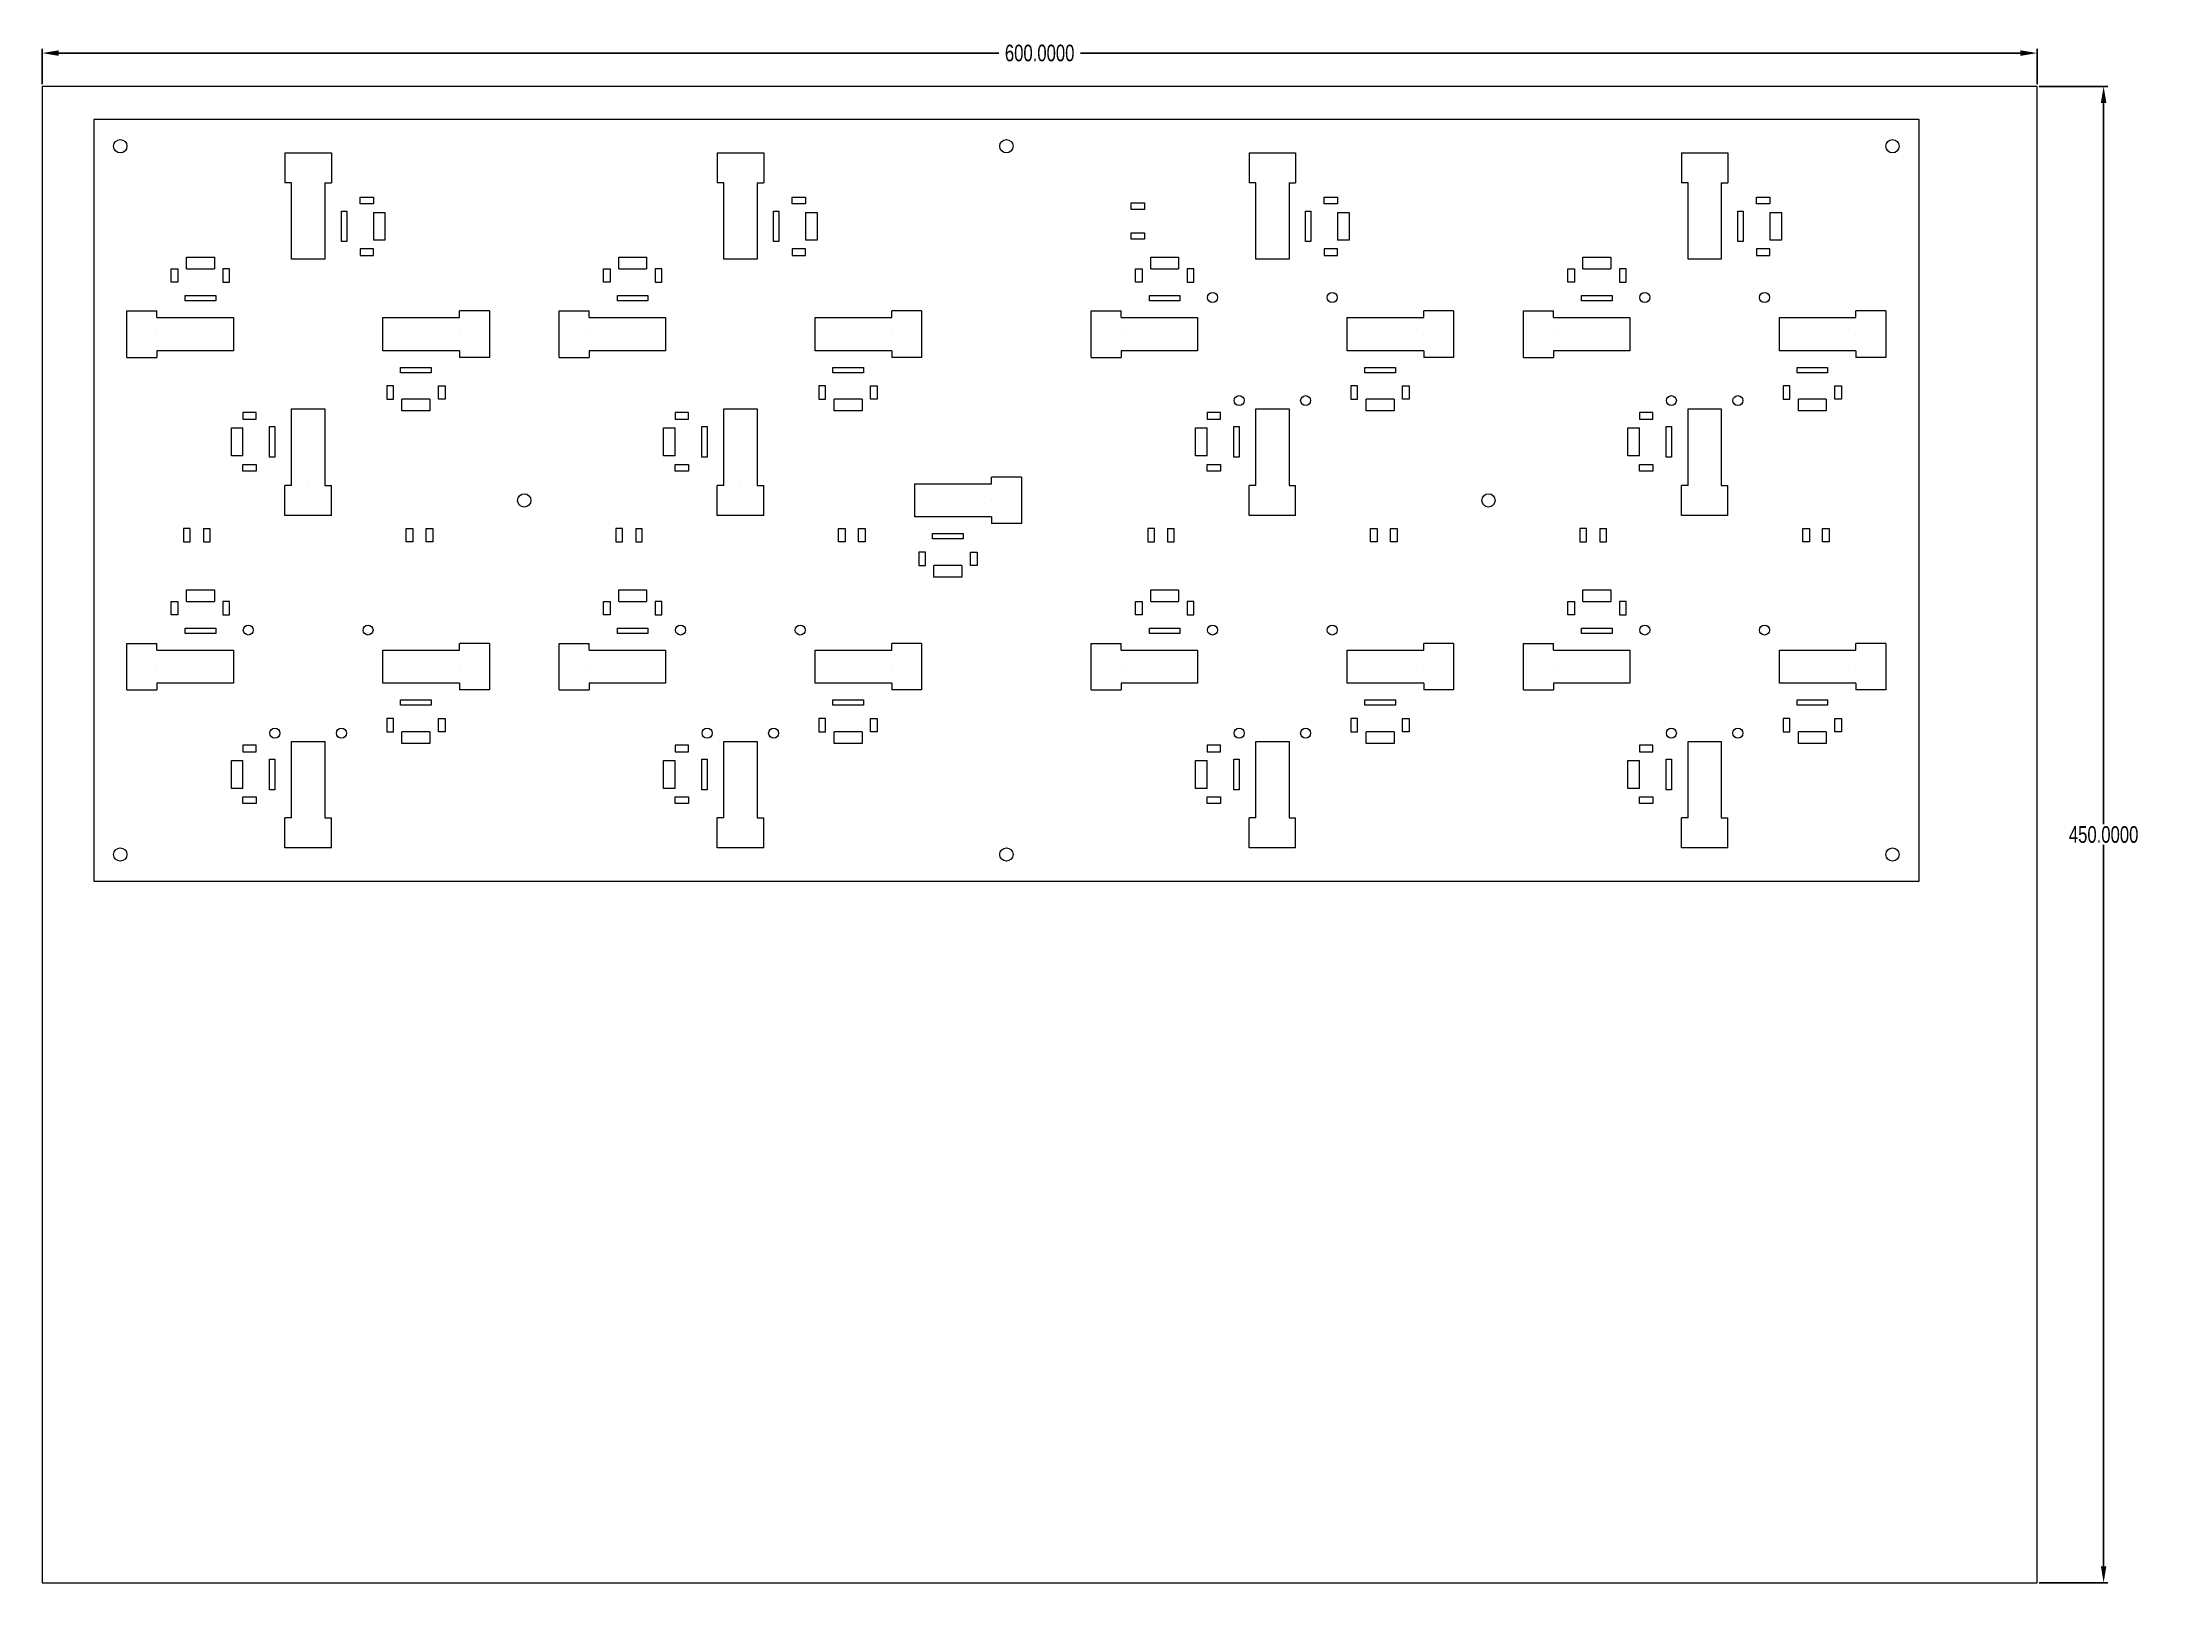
# Model space of a CAD drawing. Header units: millimetres. Extents: x 0 to 634, y 0 to 463.
import ezdxf

# ---------------------------------------------------------------- set-up
doc = ezdxf.new("R2010")
doc.units = ezdxf.units.MM
doc.header["$MEASUREMENT"] = 0
doc.layers.get('0').update_dxf_attribs({"linetype": 'CONTINUOUS', "lineweight": 0})
doc.layers.get('Defpoints').update_dxf_attribs({"linetype": 'CONTINUOUS'})
doc.styles.get("Standard").update_dxf_attribs({"font": 'txt', "width": 0.75})
doc.dimstyles.get("Standard").update_dxf_attribs({"dimtxt": 2.5, "dimasz": 2.5, "dimexe": 1.25, "dimexo": 0.625, "dimtad": 1, "dimtxsty": 'Standard', "dimcen": 2.5, "dimadec": 0, "dimazin": 0, "dimtfac": 1, "dimtmove": 0, "dimatfit": 3, "dimfxl": 1, "dimarcsym": 0})

# ---------------------------------------------------------------- blocks, each defined once
blk = doc.blocks.new('*D4')
at = {"color": 0, "linetype": 'Continuous', "lineweight": -2, "transparency": 16777216}
for p, q in [((0, 450.62), (0, 461.25)), ((5, 460), (287.75, 460)), ((595, 460), (312.25, 460)), ((600, 450.62), (600, 461.25))]:
    blk.add_line(p, q, dxfattribs=at)
at = {"color": 0, "linetype": 'Continuous', "transparency": 16777216}
for points in [[(5, 460.83), (5, 459.17), (0, 460)], [(595, 460.83), (595, 459.17), (600, 460)]]:
    blk.add_solid(points, dxfattribs=at)
at = {"layer": 'Defpoints', "color": 0, "linetype": 'Continuous', "transparency": 16777216}
for p in [(600, 460), (0, 450), (600, 450)]:
    blk.add_point(p, dxfattribs=at)
at = {"color": 0, "linetype": 'Continuous', "transparency": 16777216, "insert": (300, 460), "char_height": 5, "attachment_point": 5}
blk.add_mtext('\\A1;600.0000', dxfattribs=at)
blk = doc.blocks.new('*D5')
at = {"color": 0, "linetype": 'Continuous', "lineweight": -2, "transparency": 16777216}
for p, q in [((600.62, 450), (621.25, 450)), ((620, 445), (620, 228.12)), ((620, 5), (620, 221.87)), ((600.62, 0), (621.25, 0))]:
    blk.add_line(p, q, dxfattribs=at)
at = {"color": 0, "linetype": 'Continuous', "transparency": 16777216}
for points in [[(619.17, 445), (620.83, 445), (620, 450)], [(619.17, 5), (620.83, 5), (620, 0)]]:
    blk.add_solid(points, dxfattribs=at)
at = {"layer": 'Defpoints', "color": 0, "linetype": 'Continuous', "transparency": 16777216}
for p in [(600, 450), (600, 0), (620, 0)]:
    blk.add_point(p, dxfattribs=at)
at = {"color": 0, "linetype": 'Continuous', "transparency": 16777216, "insert": (620, 225), "char_height": 5, "attachment_point": 5}
blk.add_mtext('\\A1;450.0000', dxfattribs=at)

msp = doc.modelspace()

# ---------------------------------------------------------------- linework, layer by layer
for p, q in [((564.5, 440), (15.5, 440)), ((15.5, 440), (15.5, 211)), ((564.5, 211), (564.5, 440)), ((73, 430), (73, 421)), ((73, 430), (87, 430)), ((87, 430), (87, 421)), ((203, 430), (203, 421)), ((203, 430), (217, 430)), ((217, 430), (217, 421)), ((363, 430), (363, 421)), ((363, 430), (377, 430)), ((377, 430), (377, 421)), ((493, 430), (493, 421)), ((493, 430), (507, 430)), ((507, 430), (507, 421)), ((75, 421), (73, 421)), ((75, 398), (75, 421)), ((85, 421), (87, 421)), ((85, 421), (85, 398)), ((205, 421), (203, 421)), ((205, 398), (205, 421)), ((215, 421), (217, 421)), ((215, 421), (215, 398)), ((365, 421), (363, 421)), ((365, 398), (365, 421)), ((375, 421), (377, 421)), ((375, 421), (375, 398)), ((495, 421), (493, 421)), ((495, 398), (495, 421)), ((505, 421), (507, 421)), ((505, 421), (505, 398)), ((90, 412.5), (91.6, 412.5)), ((90, 403.3), (90, 412.5)), ((91.6, 412.5), (91.6, 403.3)), ((95.6, 416.67737), (99.6, 416.67737)), ((95.6, 414.67737), (95.6, 416.67737)), ((99.6, 414.67737), (95.6, 414.67737)), ((99.6, 416.67737), (99.6, 414.67737)), ((220, 412.5), (221.6, 412.5)), ((220, 403.3), (220, 412.5)), ((221.6, 412.5), (221.6, 403.3)), ((225.6, 416.67737), (229.6, 416.67737)), ((225.6, 414.67737), (225.6, 416.67737)), ((229.6, 414.67737), (225.6, 414.67737)), ((229.6, 416.67737), (229.6, 414.67737)), ((327.5, 413), (327.5, 415)), ((327.5, 415), (331.5, 415)), ((331.5, 413), (327.5, 413)), ((331.5, 415), (331.5, 413)), ((380, 412.5), (381.6, 412.5)), ((380, 403.3), (380, 412.5)), ((381.6, 412.5), (381.6, 403.3)), ((385.6, 416.67737), (389.6, 416.67737)), ((385.6, 414.67737), (385.6, 416.67737)), ((389.6, 414.67737), (385.6, 414.67737)), ((389.6, 416.67737), (389.6, 414.67737)), ((510, 412.5), (511.6, 412.5)), ((510, 403.3), (510, 412.5)), ((511.6, 412.5), (511.6, 403.3)), ((515.6, 416.67737), (519.6, 416.67737)), ((515.6, 414.67737), (515.6, 416.67737)), ((519.6, 414.67737), (515.6, 414.67737)), ((519.6, 416.67737), (519.6, 414.67737)), ((99.6, 412.1), (99.6, 403.7)), ((99.6, 412.1), (103.1, 412.1)), ((103.1, 412.1), (103.1, 403.7)), ((229.6, 412.1), (229.6, 403.7)), ((229.6, 412.1), (233.1, 412.1)), ((233.1, 412.1), (233.1, 403.7)), ((327.5, 406), (331.5, 406)), ((327.5, 404), (327.5, 406)), ((331.5, 406), (331.5, 404)), ((389.6, 412.1), (389.6, 403.7)), ((389.6, 412.1), (393.1, 412.1)), ((393.1, 412.1), (393.1, 403.7)), ((519.6, 412.1), (519.6, 403.7)), ((519.6, 412.1), (523.1, 412.1)), ((523.1, 412.1), (523.1, 403.7)), ((91.6, 403.3), (90, 403.3)), ((99.6, 401.12263), (95.6, 401.12263)), ((95.6, 401.12263), (95.6, 399.12263)), ((103.1, 403.7), (99.6, 403.7)), ((99.6, 399.12263), (99.6, 401.12263)), ((221.6, 403.3), (220, 403.3)), ((229.6, 401.12263), (225.6, 401.12263)), ((225.6, 401.12263), (225.6, 399.12263)), ((233.1, 403.7), (229.6, 403.7)), ((229.6, 399.12263), (229.6, 401.12263)), ((331.5, 404), (327.5, 404)), ((381.6, 403.3), (380, 403.3)), ((389.6, 401.12263), (385.6, 401.12263)), ((385.6, 401.12263), (385.6, 399.12263)), ((393.1, 403.7), (389.6, 403.7)), ((389.6, 399.12263), (389.6, 401.12263)), ((511.6, 403.3), (510, 403.3)), ((519.6, 401.12263), (515.6, 401.12263)), ((515.6, 401.12263), (515.6, 399.12263)), ((523.1, 403.7), (519.6, 403.7)), ((519.6, 399.12263), (519.6, 401.12263)), ((38.82263, 391.1), (38.82263, 395.1)), ((38.82263, 395.1), (40.82263, 395.1)), ((40.82263, 395.1), (40.82263, 391.1)), ((43.4, 395.1), (43.4, 398.6)), ((43.4, 398.6), (51.8, 398.6)), ((43.4, 395.1), (51.8, 395.1)), ((51.8, 398.6), (51.8, 395.1)), ((56.37737, 395.1), (54.37737, 395.1)), ((54.37737, 395.1), (54.37737, 391.1)), ((56.37737, 391.1), (56.37737, 395.1)), ((85, 398), (75, 398)), ((95.6, 399.12263), (99.6, 399.12263)), ((168.82263, 391.1), (168.82263, 395.1)), ((168.82263, 395.1), (170.82263, 395.1)), ((170.82263, 395.1), (170.82263, 391.1)), ((173.4, 395.1), (173.4, 398.6)), ((173.4, 398.6), (181.8, 398.6)), ((173.4, 395.1), (181.8, 395.1)), ((181.8, 398.6), (181.8, 395.1)), ((186.37737, 395.1), (184.37737, 395.1)), ((184.37737, 395.1), (184.37737, 391.1)), ((186.37737, 391.1), (186.37737, 395.1)), ((215, 398), (205, 398)), ((225.6, 399.12263), (229.6, 399.12263)), ((328.82263, 391.1), (328.82263, 395.1)), ((328.82263, 395.1), (330.82263, 395.1)), ((330.82263, 395.1), (330.82263, 391.1)), ((333.4, 395.1), (333.4, 398.6)), ((333.4, 398.6), (341.8, 398.6)), ((333.4, 395.1), (341.8, 395.1)), ((341.8, 398.6), (341.8, 395.1)), ((346.37737, 395.1), (344.37737, 395.1)), ((344.37737, 395.1), (344.37737, 391.1)), ((346.37737, 391.1), (346.37737, 395.1)), ((375, 398), (365, 398)), ((385.6, 399.12263), (389.6, 399.12263)), ((458.82263, 391.1), (458.82263, 395.1)), ((458.82263, 395.1), (460.82263, 395.1)), ((460.82263, 395.1), (460.82263, 391.1)), ((463.4, 395.1), (463.4, 398.6)), ((463.4, 398.6), (471.8, 398.6)), ((463.4, 395.1), (471.8, 395.1)), ((471.8, 398.6), (471.8, 395.1)), ((476.37737, 395.1), (474.37737, 395.1)), ((474.37737, 395.1), (474.37737, 391.1)), ((476.37737, 391.1), (476.37737, 395.1)), ((505, 398), (495, 398)), ((515.6, 399.12263), (519.6, 399.12263)), ((40.82263, 391.1), (38.82263, 391.1)), ((43, 385.5), (43, 387.1)), ((43, 387.1), (52.2, 387.1)), ((52.2, 387.1), (52.2, 385.5)), ((54.37737, 391.1), (56.37737, 391.1)), ((170.82263, 391.1), (168.82263, 391.1)), ((173, 385.5), (173, 387.1)), ((173, 387.1), (182.2, 387.1)), ((182.2, 387.1), (182.2, 385.5)), ((184.37737, 391.1), (186.37737, 391.1)), ((330.82263, 391.1), (328.82263, 391.1)), ((333, 385.5), (333, 387.1)), ((333, 387.1), (342.2, 387.1)), ((342.2, 387.1), (342.2, 385.5)), ((344.37737, 391.1), (346.37737, 391.1)), ((460.82263, 391.1), (458.82263, 391.1)), ((463, 385.5), (463, 387.1)), ((463, 387.1), (472.2, 387.1)), ((472.2, 387.1), (472.2, 385.5)), ((474.37737, 391.1), (476.37737, 391.1)), ((25.5, 382.5), (34.5, 382.5)), ((25.5, 368.5), (25.5, 382.5)), ((34.5, 380.5), (34.5, 382.5)), ((52.2, 385.5), (43, 385.5)), ((134.5, 382.5), (125.5, 382.5)), ((125.5, 380.5), (125.5, 382.5)), ((134.5, 382.5), (134.5, 368.5)), ((155.5, 382.5), (164.5, 382.5)), ((155.5, 368.5), (155.5, 382.5)), ((164.5, 380.5), (164.5, 382.5)), ((182.2, 385.5), (173, 385.5)), ((264.5, 382.5), (255.5, 382.5)), ((255.5, 380.5), (255.5, 382.5)), ((264.5, 382.5), (264.5, 368.5)), ((315.5, 382.5), (324.5, 382.5)), ((315.5, 368.5), (315.5, 382.5)), ((324.5, 380.5), (324.5, 382.5)), ((342.2, 385.5), (333, 385.5)), ((424.5, 382.5), (415.5, 382.5)), ((415.5, 380.5), (415.5, 382.5)), ((424.5, 382.5), (424.5, 368.5)), ((445.5, 382.5), (454.5, 382.5)), ((445.5, 368.5), (445.5, 382.5)), ((454.5, 380.5), (454.5, 382.5)), ((472.2, 385.5), (463, 385.5)), ((554.5, 382.5), (545.5, 382.5)), ((545.5, 380.5), (545.5, 382.5)), ((554.5, 382.5), (554.5, 368.5)), ((25.5, 375.5), (25.5, 375.5)), ((34.5, 380.5), (57.5, 380.5)), ((34.5, 375.5), (34.5, 375.5)), ((57.5, 380.5), (57.5, 370.5)), ((102.5, 380.5), (125.5, 380.5)), ((102.5, 370.5), (102.5, 380.5)), ((125.5, 375.5), (125.5, 375.5)), ((134.5, 375.5), (134.5, 375.5)), ((155.5, 375.5), (155.5, 375.5)), ((164.5, 380.5), (187.5, 380.5)), ((164.5, 375.5), (164.5, 375.5)), ((187.5, 380.5), (187.5, 370.5)), ((232.5, 380.5), (255.5, 380.5)), ((232.5, 370.5), (232.5, 380.5)), ((255.5, 375.5), (255.5, 375.5)), ((264.5, 375.5), (264.5, 375.5)), ((315.5, 375.5), (315.5, 375.5)), ((324.5, 380.5), (347.5, 380.5)), ((324.5, 375.5), (324.5, 375.5)), ((347.5, 380.5), (347.5, 370.5)), ((392.5, 380.5), (415.5, 380.5)), ((392.5, 370.5), (392.5, 380.5)), ((415.5, 375.5), (415.5, 375.5)), ((424.5, 375.5), (424.5, 375.5)), ((445.5, 375.5), (445.5, 375.5)), ((454.5, 380.5), (477.5, 380.5)), ((454.5, 375.5), (454.5, 375.5)), ((477.5, 380.5), (477.5, 370.5)), ((522.5, 380.5), (545.5, 380.5)), ((522.5, 370.5), (522.5, 380.5)), ((545.5, 375.5), (545.5, 375.5)), ((554.5, 375.5), (554.5, 375.5)), ((25.5, 368.5), (34.5, 368.5)), ((34.5, 370.5), (34.5, 368.5)), ((57.5, 370.5), (34.5, 370.5)), ((125.5, 370.5), (102.5, 370.5)), ((125.5, 370.5), (125.5, 368.5)), ((134.5, 368.5), (125.5, 368.5)), ((155.5, 368.5), (164.5, 368.5)), ((164.5, 370.5), (164.5, 368.5)), ((187.5, 370.5), (164.5, 370.5)), ((255.5, 370.5), (232.5, 370.5)), ((255.5, 370.5), (255.5, 368.5)), ((264.5, 368.5), (255.5, 368.5)), ((315.5, 368.5), (324.5, 368.5)), ((324.5, 370.5), (324.5, 368.5)), ((347.5, 370.5), (324.5, 370.5)), ((415.5, 370.5), (392.5, 370.5)), ((415.5, 370.5), (415.5, 368.5)), ((424.5, 368.5), (415.5, 368.5)), ((445.5, 368.5), (454.5, 368.5)), ((454.5, 370.5), (454.5, 368.5)), ((477.5, 370.5), (454.5, 370.5)), ((545.5, 370.5), (522.5, 370.5)), ((545.5, 370.5), (545.5, 368.5)), ((554.5, 368.5), (545.5, 368.5)), ((107.8, 363.9), (107.8, 365.5)), ((107.8, 365.5), (117, 365.5)), ((117, 363.9), (107.8, 363.9)), ((117, 365.5), (117, 363.9)), ((237.8, 363.9), (237.8, 365.5)), ((237.8, 365.5), (247, 365.5)), ((247, 363.9), (237.8, 363.9)), ((247, 365.5), (247, 363.9)), ((397.8, 363.9), (397.8, 365.5)), ((397.8, 365.5), (407, 365.5)), ((407, 363.9), (397.8, 363.9)), ((407, 365.5), (407, 363.9)), ((527.8, 363.9), (527.8, 365.5)), ((527.8, 365.5), (537, 365.5)), ((537, 363.9), (527.8, 363.9)), ((537, 365.5), (537, 363.9)), ((103.62263, 359.9), (103.62263, 355.9)), ((105.62263, 359.9), (103.62263, 359.9)), ((103.62263, 355.9), (105.62263, 355.9)), ((105.62263, 355.9), (105.62263, 359.9)), ((116.6, 355.9), (108.2, 355.9)), ((108.2, 352.4), (108.2, 355.9)), ((116.6, 355.9), (116.6, 352.4)), ((119.17737, 355.9), (119.17737, 359.9)), ((119.17737, 359.9), (121.17737, 359.9)), ((121.17737, 355.9), (119.17737, 355.9)), ((121.17737, 359.9), (121.17737, 355.9)), ((233.62263, 359.9), (233.62263, 355.9)), ((235.62263, 359.9), (233.62263, 359.9)), ((233.62263, 355.9), (235.62263, 355.9)), ((235.62263, 355.9), (235.62263, 359.9)), ((246.6, 355.9), (238.2, 355.9)), ((238.2, 352.4), (238.2, 355.9)), ((246.6, 355.9), (246.6, 352.4)), ((249.17737, 355.9), (249.17737, 359.9)), ((249.17737, 359.9), (251.17737, 359.9)), ((251.17737, 355.9), (249.17737, 355.9)), ((251.17737, 359.9), (251.17737, 355.9)), ((393.62263, 359.9), (393.62263, 355.9)), ((395.62263, 359.9), (393.62263, 359.9)), ((393.62263, 355.9), (395.62263, 355.9)), ((395.62263, 355.9), (395.62263, 359.9)), ((406.6, 355.9), (398.2, 355.9)), ((398.2, 352.4), (398.2, 355.9)), ((406.6, 355.9), (406.6, 352.4)), ((409.17737, 355.9), (409.17737, 359.9)), ((409.17737, 359.9), (411.17737, 359.9)), ((411.17737, 355.9), (409.17737, 355.9)), ((411.17737, 359.9), (411.17737, 355.9)), ((523.62263, 359.9), (523.62263, 355.9)), ((525.62263, 359.9), (523.62263, 359.9)), ((523.62263, 355.9), (525.62263, 355.9)), ((525.62263, 355.9), (525.62263, 359.9)), ((536.6, 355.9), (528.2, 355.9)), ((528.2, 352.4), (528.2, 355.9)), ((536.6, 355.9), (536.6, 352.4)), ((539.17737, 355.9), (539.17737, 359.9)), ((539.17737, 359.9), (541.17737, 359.9)), ((541.17737, 355.9), (539.17737, 355.9)), ((541.17737, 359.9), (541.17737, 355.9)), ((64.4, 351.87737), (60.4, 351.87737)), ((60.4, 351.87737), (60.4, 349.87737)), ((60.4, 349.87737), (64.4, 349.87737)), ((64.4, 349.87737), (64.4, 351.87737)), ((75, 330), (75, 353)), ((75, 353), (85, 353)), ((85, 353), (85, 330)), ((116.6, 352.4), (108.2, 352.4)), ((194.4, 351.87737), (190.4, 351.87737)), ((190.4, 351.87737), (190.4, 349.87737)), ((190.4, 349.87737), (194.4, 349.87737)), ((194.4, 349.87737), (194.4, 351.87737)), ((205, 330), (205, 353)), ((205, 353), (215, 353)), ((215, 353), (215, 330)), ((246.6, 352.4), (238.2, 352.4)), ((354.4, 351.87737), (350.4, 351.87737)), ((350.4, 351.87737), (350.4, 349.87737)), ((350.4, 349.87737), (354.4, 349.87737)), ((354.4, 349.87737), (354.4, 351.87737)), ((365, 330), (365, 353)), ((365, 353), (375, 353)), ((375, 353), (375, 330)), ((406.6, 352.4), (398.2, 352.4)), ((484.4, 351.87737), (480.4, 351.87737)), ((480.4, 351.87737), (480.4, 349.87737)), ((480.4, 349.87737), (484.4, 349.87737)), ((484.4, 349.87737), (484.4, 351.87737)), ((495, 330), (495, 353)), ((495, 353), (505, 353)), ((505, 353), (505, 330)), ((536.6, 352.4), (528.2, 352.4)), ((56.9, 338.9), (56.9, 347.3)), ((56.9, 347.3), (60.4, 347.3)), ((60.4, 338.9), (60.4, 347.3)), ((68.4, 338.5), (68.4, 347.7)), ((68.4, 347.7), (70, 347.7)), ((70, 347.7), (70, 338.5)), ((186.9, 338.9), (186.9, 347.3)), ((186.9, 347.3), (190.4, 347.3)), ((190.4, 338.9), (190.4, 347.3)), ((198.4, 338.5), (198.4, 347.7)), ((198.4, 347.7), (200, 347.7)), ((200, 347.7), (200, 338.5)), ((346.9, 338.9), (346.9, 347.3)), ((346.9, 347.3), (350.4, 347.3)), ((350.4, 338.9), (350.4, 347.3)), ((358.4, 338.5), (358.4, 347.7)), ((358.4, 347.7), (360, 347.7)), ((360, 347.7), (360, 338.5)), ((476.9, 338.9), (476.9, 347.3)), ((476.9, 347.3), (480.4, 347.3)), ((480.4, 338.9), (480.4, 347.3)), ((488.4, 338.5), (488.4, 347.7)), ((488.4, 347.7), (490, 347.7)), ((490, 347.7), (490, 338.5)), ((60.4, 338.9), (56.9, 338.9)), ((60.4, 334.32263), (60.4, 336.32263)), ((60.4, 336.32263), (64.4, 336.32263)), ((64.4, 336.32263), (64.4, 334.32263)), ((70, 338.5), (68.4, 338.5)), ((190.4, 338.9), (186.9, 338.9)), ((190.4, 334.32263), (190.4, 336.32263)), ((190.4, 336.32263), (194.4, 336.32263)), ((194.4, 336.32263), (194.4, 334.32263)), ((200, 338.5), (198.4, 338.5)), ((350.4, 338.9), (346.9, 338.9)), ((350.4, 334.32263), (350.4, 336.32263)), ((350.4, 336.32263), (354.4, 336.32263)), ((354.4, 336.32263), (354.4, 334.32263)), ((360, 338.5), (358.4, 338.5)), ((480.4, 338.9), (476.9, 338.9)), ((480.4, 334.32263), (480.4, 336.32263)), ((480.4, 336.32263), (484.4, 336.32263)), ((484.4, 336.32263), (484.4, 334.32263)), ((490, 338.5), (488.4, 338.5)), ((64.4, 334.32263), (60.4, 334.32263)), ((73, 321), (73, 330)), ((75, 330), (73, 330)), ((80, 330), (80, 330)), ((85, 330), (87, 330)), ((87, 321), (87, 330)), ((194.4, 334.32263), (190.4, 334.32263)), ((203, 321), (203, 330)), ((205, 330), (203, 330)), ((210, 330), (210, 330)), ((215, 330), (217, 330)), ((217, 321), (217, 330)), ((262.5, 330.5), (285.5, 330.5)), ((262.5, 320.5), (262.5, 330.5)), ((294.5, 332.5), (285.5, 332.5)), ((285.5, 330.5), (285.5, 332.5)), ((294.5, 332.5), (294.5, 318.5)), ((354.4, 334.32263), (350.4, 334.32263)), ((363, 321), (363, 330)), ((365, 330), (363, 330)), ((375, 330), (377, 330)), ((377, 321), (377, 330)), ((484.4, 334.32263), (480.4, 334.32263)), ((493, 321), (493, 330)), ((495, 330), (493, 330)), ((505, 330), (507, 330)), ((507, 321), (507, 330)), ((285.5, 325.5), (285.5, 325.5)), ((294.5, 325.5), (294.5, 325.5)), ((87, 321), (73, 321)), ((80, 321), (80, 321)), ((217, 321), (203, 321)), ((210, 321), (210, 321)), ((285.5, 320.5), (262.5, 320.5)), ((285.5, 320.5), (285.5, 318.5)), ((294.5, 318.5), (285.5, 318.5)), ((377, 321), (363, 321)), ((370, 321), (370, 321)), ((507, 321), (493, 321)), ((500, 321), (500, 321)), ((42.5, 317), (42.5, 313)), ((44.5, 317), (42.5, 317)), ((42.5, 313), (44.5, 313)), ((44.5, 313), (44.5, 317)), ((48.5, 317), (48.5, 313)), ((48.5, 317), (50.5, 317)), ((48.5, 313), (50.5, 313)), ((50.5, 313), (50.5, 317)), ((109.5, 313), (109.5, 317)), ((109.5, 317), (111.5, 317)), ((111.5, 313), (109.5, 313)), ((111.5, 317), (111.5, 313)), ((115.5, 313), (115.5, 317)), ((115.5, 317), (117.5, 317)), ((117.5, 313), (115.5, 313)), ((117.5, 317), (117.5, 313)), ((172.5, 317), (172.5, 313)), ((174.5, 317), (172.5, 317)), ((172.5, 313), (174.5, 313)), ((174.5, 313), (174.5, 317)), ((178.5, 317), (178.5, 313)), ((178.5, 317), (180.5, 317)), ((178.5, 313), (180.5, 313)), ((180.5, 313), (180.5, 317)), ((239.5, 313), (239.5, 317)), ((239.5, 317), (241.5, 317)), ((241.5, 313), (239.5, 313)), ((241.5, 317), (241.5, 313)), ((245.5, 313), (245.5, 317)), ((245.5, 317), (247.5, 317)), ((247.5, 313), (245.5, 313)), ((247.5, 317), (247.5, 313)), ((267.8, 313.9), (267.8, 315.5)), ((267.8, 315.5), (277, 315.5)), ((277, 313.9), (267.8, 313.9)), ((277, 315.5), (277, 313.9)), ((332.5, 317), (332.5, 313)), ((334.5, 317), (332.5, 317)), ((332.5, 313), (334.5, 313)), ((334.5, 313), (334.5, 317)), ((338.5, 317), (338.5, 313)), ((338.5, 317), (340.5, 317)), ((338.5, 313), (340.5, 313)), ((340.5, 313), (340.5, 317)), ((399.5, 313), (399.5, 317)), ((399.5, 317), (401.5, 317)), ((401.5, 313), (399.5, 313)), ((401.5, 317), (401.5, 313)), ((405.5, 313), (405.5, 317)), ((405.5, 317), (407.5, 317)), ((407.5, 313), (405.5, 313)), ((407.5, 317), (407.5, 313)), ((462.5, 317), (462.5, 313)), ((464.5, 317), (462.5, 317)), ((462.5, 313), (464.5, 313)), ((464.5, 313), (464.5, 317)), ((468.5, 317), (468.5, 313)), ((468.5, 317), (470.5, 317)), ((468.5, 313), (470.5, 313)), ((470.5, 313), (470.5, 317)), ((529.5, 313), (529.5, 317)), ((529.5, 317), (531.5, 317)), ((531.5, 313), (529.5, 313)), ((531.5, 317), (531.5, 313)), ((535.5, 313), (535.5, 317)), ((535.5, 317), (537.5, 317)), ((537.5, 313), (535.5, 313)), ((537.5, 317), (537.5, 313)), ((263.62263, 309.9), (263.62263, 305.9)), ((265.62263, 309.9), (263.62263, 309.9)), ((263.62263, 305.9), (265.62263, 305.9)), ((265.62263, 305.9), (265.62263, 309.9)), ((276.6, 305.9), (268.2, 305.9)), ((268.2, 302.4), (268.2, 305.9)), ((276.6, 305.9), (276.6, 302.4)), ((279.17737, 305.9), (279.17737, 309.9)), ((279.17737, 309.9), (281.17737, 309.9)), ((281.17737, 305.9), (279.17737, 305.9)), ((281.17737, 309.9), (281.17737, 305.9)), ((43.4, 295.1), (43.4, 298.6)), ((43.4, 298.6), (51.8, 298.6)), ((51.8, 298.6), (51.8, 295.1)), ((173.4, 295.1), (173.4, 298.6)), ((173.4, 298.6), (181.8, 298.6)), ((181.8, 298.6), (181.8, 295.1)), ((276.6, 302.4), (268.2, 302.4)), ((333.4, 295.1), (333.4, 298.6)), ((333.4, 298.6), (341.8, 298.6)), ((341.8, 298.6), (341.8, 295.1)), ((463.4, 295.1), (463.4, 298.6)), ((463.4, 298.6), (471.8, 298.6)), ((471.8, 298.6), (471.8, 295.1)), ((38.82263, 291.1), (38.82263, 295.1)), ((38.82263, 295.1), (40.82263, 295.1)), ((40.82263, 295.1), (40.82263, 291.1)), ((43.4, 295.1), (51.8, 295.1)), ((56.37737, 295.1), (54.37737, 295.1)), ((54.37737, 295.1), (54.37737, 291.1)), ((56.37737, 291.1), (56.37737, 295.1)), ((168.82263, 291.1), (168.82263, 295.1)), ((168.82263, 295.1), (170.82263, 295.1)), ((170.82263, 295.1), (170.82263, 291.1)), ((173.4, 295.1), (181.8, 295.1)), ((186.37737, 295.1), (184.37737, 295.1)), ((184.37737, 295.1), (184.37737, 291.1)), ((186.37737, 291.1), (186.37737, 295.1)), ((328.82263, 291.1), (328.82263, 295.1)), ((328.82263, 295.1), (330.82263, 295.1)), ((330.82263, 295.1), (330.82263, 291.1)), ((333.4, 295.1), (341.8, 295.1)), ((346.37737, 295.1), (344.37737, 295.1)), ((344.37737, 295.1), (344.37737, 291.1)), ((346.37737, 291.1), (346.37737, 295.1)), ((458.82263, 291.1), (458.82263, 295.1)), ((458.82263, 295.1), (460.82263, 295.1)), ((460.82263, 295.1), (460.82263, 291.1)), ((463.4, 295.1), (471.8, 295.1)), ((476.37737, 295.1), (474.37737, 295.1)), ((474.37737, 295.1), (474.37737, 291.1)), ((476.37737, 291.1), (476.37737, 295.1)), ((40.82263, 291.1), (38.82263, 291.1)), ((43, 285.5), (43, 287.1)), ((43, 287.1), (52.2, 287.1)), ((52.2, 285.5), (43, 285.5)), ((52.2, 287.1), (52.2, 285.5)), ((54.37737, 291.1), (56.37737, 291.1)), ((170.82263, 291.1), (168.82263, 291.1)), ((173, 285.5), (173, 287.1)), ((173, 287.1), (182.2, 287.1)), ((182.2, 285.5), (173, 285.5)), ((182.2, 287.1), (182.2, 285.5)), ((184.37737, 291.1), (186.37737, 291.1)), ((330.82263, 291.1), (328.82263, 291.1)), ((333, 285.5), (333, 287.1)), ((333, 287.1), (342.2, 287.1)), ((342.2, 285.5), (333, 285.5)), ((342.2, 287.1), (342.2, 285.5)), ((344.37737, 291.1), (346.37737, 291.1)), ((460.82263, 291.1), (458.82263, 291.1)), ((463, 285.5), (463, 287.1)), ((463, 287.1), (472.2, 287.1)), ((472.2, 285.5), (463, 285.5)), ((472.2, 287.1), (472.2, 285.5)), ((474.37737, 291.1), (476.37737, 291.1)), ((25.5, 282.5), (34.5, 282.5)), ((25.5, 268.5), (25.5, 282.5)), ((34.5, 280.5), (34.5, 282.5)), ((34.5, 280.5), (57.5, 280.5)), ((57.5, 280.5), (57.5, 270.5)), ((102.5, 280.5), (125.5, 280.5)), ((102.5, 270.5), (102.5, 280.5)), ((134.5, 282.5), (125.5, 282.5)), ((125.5, 280.5), (125.5, 282.5)), ((134.5, 282.5), (134.5, 268.5)), ((155.5, 282.5), (164.5, 282.5)), ((155.5, 268.5), (155.5, 282.5)), ((164.5, 280.5), (164.5, 282.5)), ((164.5, 280.5), (187.5, 280.5)), ((187.5, 280.5), (187.5, 270.5)), ((232.5, 280.5), (255.5, 280.5)), ((232.5, 270.5), (232.5, 280.5)), ((264.5, 282.5), (255.5, 282.5)), ((255.5, 280.5), (255.5, 282.5)), ((264.5, 282.5), (264.5, 268.5)), ((315.5, 282.5), (324.5, 282.5)), ((315.5, 268.5), (315.5, 282.5)), ((324.5, 280.5), (324.5, 282.5)), ((324.5, 280.5), (347.5, 280.5)), ((347.5, 280.5), (347.5, 270.5)), ((392.5, 280.5), (415.5, 280.5)), ((392.5, 270.5), (392.5, 280.5)), ((424.5, 282.5), (415.5, 282.5)), ((415.5, 280.5), (415.5, 282.5)), ((424.5, 282.5), (424.5, 268.5)), ((445.5, 282.5), (454.5, 282.5)), ((445.5, 268.5), (445.5, 282.5)), ((454.5, 280.5), (454.5, 282.5)), ((454.5, 280.5), (477.5, 280.5)), ((477.5, 280.5), (477.5, 270.5)), ((522.5, 280.5), (545.5, 280.5)), ((522.5, 270.5), (522.5, 280.5)), ((554.5, 282.5), (545.5, 282.5)), ((545.5, 280.5), (545.5, 282.5)), ((554.5, 282.5), (554.5, 268.5)), ((25.5, 275.5), (25.5, 275.5)), ((34.5, 275.5), (34.5, 275.5)), ((125.5, 275.5), (125.5, 275.5)), ((134.5, 275.5), (134.5, 275.5)), ((155.5, 275.5), (155.5, 275.5)), ((164.5, 275.5), (164.5, 275.5)), ((255.5, 275.5), (255.5, 275.5)), ((264.5, 275.5), (264.5, 275.5)), ((315.5, 275.5), (315.5, 275.5)), ((324.5, 275.5), (324.5, 275.5)), ((415.5, 275.5), (415.5, 275.5)), ((424.5, 275.5), (424.5, 275.5)), ((445.5, 275.5), (445.5, 275.5)), ((454.5, 275.5), (454.5, 275.5)), ((545.5, 275.5), (545.5, 275.5)), ((554.5, 275.5), (554.5, 275.5)), ((25.5, 268.5), (34.5, 268.5)), ((34.5, 270.5), (34.5, 268.5)), ((57.5, 270.5), (34.5, 270.5)), ((125.5, 270.5), (102.5, 270.5)), ((125.5, 270.5), (125.5, 268.5)), ((134.5, 268.5), (125.5, 268.5)), ((155.5, 268.5), (164.5, 268.5)), ((164.5, 270.5), (164.5, 268.5)), ((187.5, 270.5), (164.5, 270.5)), ((255.5, 270.5), (232.5, 270.5)), ((255.5, 270.5), (255.5, 268.5)), ((264.5, 268.5), (255.5, 268.5)), ((315.5, 268.5), (324.5, 268.5)), ((324.5, 270.5), (324.5, 268.5)), ((347.5, 270.5), (324.5, 270.5)), ((415.5, 270.5), (392.5, 270.5)), ((415.5, 270.5), (415.5, 268.5)), ((424.5, 268.5), (415.5, 268.5)), ((445.5, 268.5), (454.5, 268.5)), ((454.5, 270.5), (454.5, 268.5)), ((477.5, 270.5), (454.5, 270.5)), ((545.5, 270.5), (522.5, 270.5)), ((545.5, 270.5), (545.5, 268.5)), ((554.5, 268.5), (545.5, 268.5)), ((107.8, 263.9), (107.8, 265.5)), ((107.8, 265.5), (117, 265.5)), ((117, 263.9), (107.8, 263.9)), ((117, 265.5), (117, 263.9)), ((237.8, 263.9), (237.8, 265.5)), ((237.8, 265.5), (247, 265.5)), ((247, 263.9), (237.8, 263.9)), ((247, 265.5), (247, 263.9)), ((397.8, 263.9), (397.8, 265.5)), ((397.8, 265.5), (407, 265.5)), ((407, 263.9), (397.8, 263.9)), ((407, 265.5), (407, 263.9)), ((527.8, 263.9), (527.8, 265.5)), ((527.8, 265.5), (537, 265.5)), ((537, 263.9), (527.8, 263.9)), ((537, 265.5), (537, 263.9)), ((103.62263, 259.9), (103.62263, 255.9)), ((105.62263, 259.9), (103.62263, 259.9)), ((103.62263, 255.9), (105.62263, 255.9)), ((105.62263, 255.9), (105.62263, 259.9)), ((116.6, 255.9), (108.2, 255.9)), ((108.2, 252.4), (108.2, 255.9)), ((116.6, 255.9), (116.6, 252.4)), ((119.17737, 255.9), (119.17737, 259.9)), ((119.17737, 259.9), (121.17737, 259.9)), ((121.17737, 255.9), (119.17737, 255.9)), ((121.17737, 259.9), (121.17737, 255.9)), ((233.62263, 259.9), (233.62263, 255.9)), ((235.62263, 259.9), (233.62263, 259.9)), ((233.62263, 255.9), (235.62263, 255.9)), ((235.62263, 255.9), (235.62263, 259.9)), ((246.6, 255.9), (238.2, 255.9)), ((238.2, 252.4), (238.2, 255.9)), ((246.6, 255.9), (246.6, 252.4)), ((249.17737, 255.9), (249.17737, 259.9)), ((249.17737, 259.9), (251.17737, 259.9)), ((251.17737, 255.9), (249.17737, 255.9)), ((251.17737, 259.9), (251.17737, 255.9)), ((393.62263, 259.9), (393.62263, 255.9)), ((395.62263, 259.9), (393.62263, 259.9)), ((393.62263, 255.9), (395.62263, 255.9)), ((395.62263, 255.9), (395.62263, 259.9)), ((406.6, 255.9), (398.2, 255.9)), ((398.2, 252.4), (398.2, 255.9)), ((406.6, 255.9), (406.6, 252.4)), ((409.17737, 255.9), (409.17737, 259.9)), ((409.17737, 259.9), (411.17737, 259.9)), ((411.17737, 255.9), (409.17737, 255.9)), ((411.17737, 259.9), (411.17737, 255.9)), ((523.62263, 259.9), (523.62263, 255.9)), ((525.62263, 259.9), (523.62263, 259.9)), ((523.62263, 255.9), (525.62263, 255.9)), ((525.62263, 255.9), (525.62263, 259.9)), ((536.6, 255.9), (528.2, 255.9)), ((528.2, 252.4), (528.2, 255.9)), ((536.6, 255.9), (536.6, 252.4)), ((539.17737, 255.9), (539.17737, 259.9)), ((539.17737, 259.9), (541.17737, 259.9)), ((541.17737, 255.9), (539.17737, 255.9)), ((541.17737, 259.9), (541.17737, 255.9)), ((64.4, 251.87737), (60.4, 251.87737)), ((60.4, 251.87737), (60.4, 249.87737)), ((60.4, 249.87737), (64.4, 249.87737)), ((64.4, 249.87737), (64.4, 251.87737)), ((68.4, 238.5), (68.4, 247.7)), ((68.4, 247.7), (70, 247.7)), ((70, 247.7), (70, 238.5)), ((75, 230), (75, 253)), ((75, 253), (85, 253)), ((85, 253), (85, 230)), ((116.6, 252.4), (108.2, 252.4)), ((194.4, 251.87737), (190.4, 251.87737)), ((190.4, 251.87737), (190.4, 249.87737)), ((190.4, 249.87737), (194.4, 249.87737)), ((194.4, 249.87737), (194.4, 251.87737)), ((198.4, 238.5), (198.4, 247.7)), ((198.4, 247.7), (200, 247.7)), ((200, 247.7), (200, 238.5)), ((205, 230), (205, 253)), ((205, 253), (215, 253)), ((215, 253), (215, 230)), ((246.6, 252.4), (238.2, 252.4)), ((354.4, 251.87737), (350.4, 251.87737)), ((350.4, 251.87737), (350.4, 249.87737)), ((350.4, 249.87737), (354.4, 249.87737)), ((354.4, 249.87737), (354.4, 251.87737)), ((358.4, 238.5), (358.4, 247.7)), ((358.4, 247.7), (360, 247.7)), ((360, 247.7), (360, 238.5)), ((365, 230), (365, 253)), ((365, 253), (375, 253)), ((375, 253), (375, 230)), ((406.6, 252.4), (398.2, 252.4)), ((484.4, 251.87737), (480.4, 251.87737)), ((480.4, 251.87737), (480.4, 249.87737)), ((480.4, 249.87737), (484.4, 249.87737)), ((484.4, 249.87737), (484.4, 251.87737)), ((488.4, 238.5), (488.4, 247.7)), ((488.4, 247.7), (490, 247.7)), ((490, 247.7), (490, 238.5)), ((495, 230), (495, 253)), ((495, 253), (505, 253)), ((505, 253), (505, 230)), ((536.6, 252.4), (528.2, 252.4)), ((56.9, 238.9), (56.9, 247.3)), ((56.9, 247.3), (60.4, 247.3)), ((60.4, 238.9), (60.4, 247.3)), ((186.9, 238.9), (186.9, 247.3)), ((186.9, 247.3), (190.4, 247.3)), ((190.4, 238.9), (190.4, 247.3)), ((346.9, 238.9), (346.9, 247.3)), ((346.9, 247.3), (350.4, 247.3)), ((350.4, 238.9), (350.4, 247.3)), ((476.9, 238.9), (476.9, 247.3)), ((476.9, 247.3), (480.4, 247.3)), ((480.4, 238.9), (480.4, 247.3)), ((60.4, 238.9), (56.9, 238.9)), ((60.4, 234.32263), (60.4, 236.32263)), ((60.4, 236.32263), (64.4, 236.32263)), ((64.4, 236.32263), (64.4, 234.32263)), ((70, 238.5), (68.4, 238.5)), ((190.4, 238.9), (186.9, 238.9)), ((190.4, 234.32263), (190.4, 236.32263)), ((190.4, 236.32263), (194.4, 236.32263)), ((194.4, 236.32263), (194.4, 234.32263)), ((200, 238.5), (198.4, 238.5)), ((350.4, 238.9), (346.9, 238.9)), ((350.4, 234.32263), (350.4, 236.32263)), ((350.4, 236.32263), (354.4, 236.32263)), ((354.4, 236.32263), (354.4, 234.32263)), ((360, 238.5), (358.4, 238.5)), ((480.4, 238.9), (476.9, 238.9)), ((480.4, 234.32263), (480.4, 236.32263)), ((480.4, 236.32263), (484.4, 236.32263)), ((484.4, 236.32263), (484.4, 234.32263)), ((490, 238.5), (488.4, 238.5)), ((64.4, 234.32263), (60.4, 234.32263)), ((73, 221), (73, 230)), ((75, 230), (73, 230)), ((85, 230), (87, 230)), ((87, 221), (87, 230)), ((194.4, 234.32263), (190.4, 234.32263)), ((203, 221), (203, 230)), ((205, 230), (203, 230)), ((215, 230), (217, 230)), ((217, 221), (217, 230)), ((354.4, 234.32263), (350.4, 234.32263)), ((363, 221), (363, 230)), ((365, 230), (363, 230)), ((375, 230), (377, 230)), ((377, 221), (377, 230)), ((484.4, 234.32263), (480.4, 234.32263)), ((493, 221), (493, 230)), ((495, 230), (493, 230)), ((505, 230), (507, 230)), ((507, 221), (507, 230)), ((87, 221), (73, 221)), ((80, 221), (80, 221)), ((217, 221), (203, 221)), ((210, 221), (210, 221)), ((377, 221), (363, 221)), ((370, 221), (370, 221)), ((507, 221), (493, 221)), ((500, 221), (500, 221)), ((15.5, 211), (564.5, 211))]:
    msp.add_line(p, q)
at = {"linetype": 'Continuous'}
msp.add_lwpolyline([(0, 0), (600, 0), (600, 450), (0, 450)], close=True, dxfattribs=at)
for centre, radius in [((23.5, 432), 2), ((290, 432), 2), ((556.5, 432), 2), ((352, 386.5), 1.5), ((388, 386.5), 1.5), ((482, 386.5), 1.5), ((518, 386.5), 1.5), ((360, 355.5), 1.5), ((380, 355.5), 1.5), ((490, 355.5), 1.5), ((510, 355.5), 1.5), ((145, 325.5), 2), ((435, 325.5), 2), ((62, 286.5), 1.5), ((98, 286.5), 1.5), ((192, 286.5), 1.5), ((228, 286.5), 1.5), ((352, 286.5), 1.5), ((388, 286.5), 1.5), ((482, 286.5), 1.5), ((518, 286.5), 1.5), ((70, 255.5), 1.5), ((90, 255.5), 1.5), ((200, 255.5), 1.5), ((220, 255.5), 1.5), ((360, 255.5), 1.5), ((380, 255.5), 1.5), ((490, 255.5), 1.5), ((510, 255.5), 1.5), ((23.5, 219), 2), ((290, 219), 2), ((556.5, 219), 2)]:
    msp.add_circle(centre, radius)

# ---------------------------------------------------------------- dimensions: what is measured, and where the dimension line sits
at = {"color": 3, "linetype": 'Continuous'}
dim = msp.add_linear_dim(base=(600, 460), p1=(0, 450), p2=(600, 450), dimstyle='Standard', override={"dimtxt": 5, "dimasz": 5, "dimgap": 1, "dimtad": 0, "dimtih": 1, "dimtoh": 0, "dimdec": 4, "dimzin": 0, "dimdsep": 46, "dimcen": 0.09, "dimtdec": 4, "dimtofl": 0, "dimtolj": 1, "dimtzin": 0}, dxfattribs=at)
dim.commit()
dim.dimension.update_dxf_attribs({"geometry": '*D4', "text_midpoint": (300, 460)})
dim = msp.add_linear_dim(base=(620, 0), p1=(600, 450), p2=(600, 0), angle=90, dimstyle='Standard', override={"dimtxt": 5, "dimasz": 5, "dimtad": 0, "dimtih": 1, "dimtoh": 1, "dimdec": 4, "dimzin": 0, "dimdsep": 46, "dimcen": 0.09, "dimtdec": 4, "dimtofl": 0, "dimtolj": 1, "dimtzin": 0}, dxfattribs=at)
dim.commit()
dim.dimension.update_dxf_attribs({"geometry": '*D5', "text_midpoint": (620, 225)})

doc.saveas('drawing.dxf')
